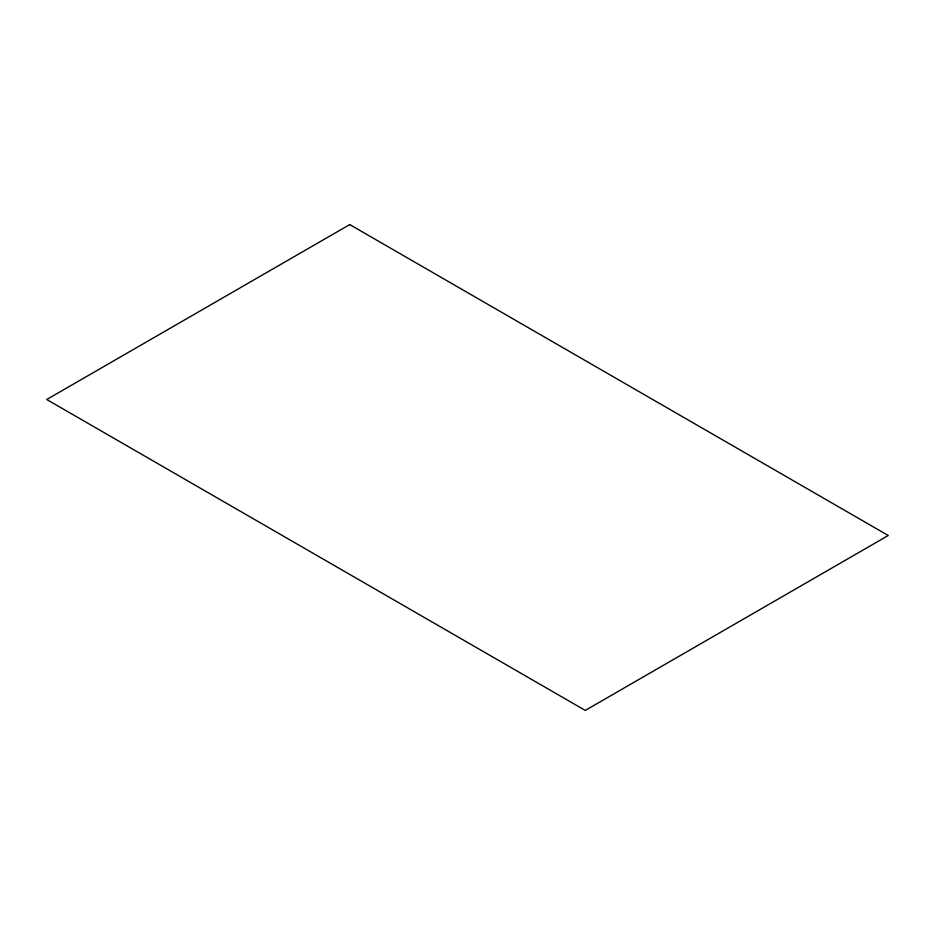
<?xml version="1.0" encoding="UTF-8"?>
<svg xmlns="http://www.w3.org/2000/svg" width="935" height="935" viewBox="0 0 935 935"><rect width="100%" height="100%" fill="white"/><g stroke="black" fill="none" stroke-linecap="round" stroke-linejoin="round"><path stroke-width="1.4" d="M349.725 224.587L46.75 399.502L585.275 710.413L888.25 535.498L349.725 224.587"/></g></svg>
